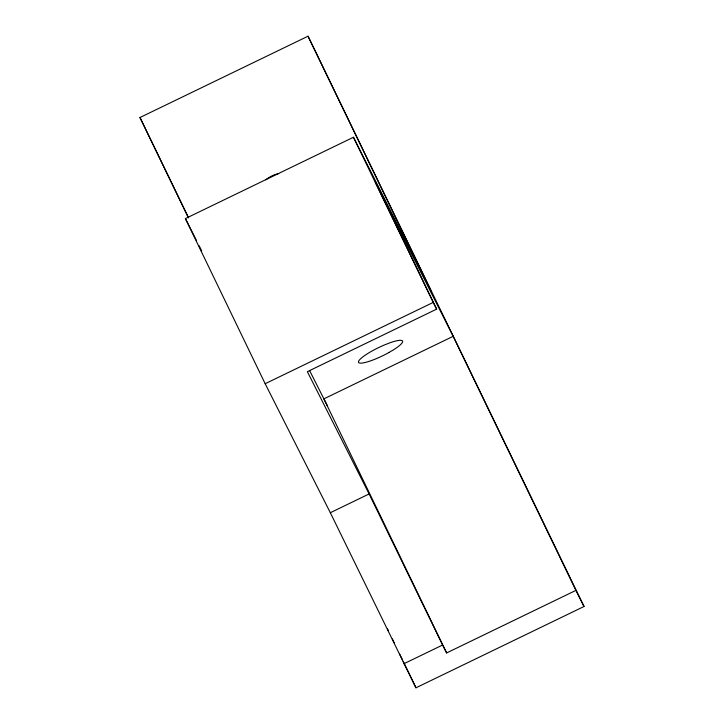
<?xml version="1.0" encoding="UTF-8"?>
<svg xmlns="http://www.w3.org/2000/svg" width="724" height="724" viewBox="0 0 724 724"><rect width="100%" height="100%" fill="white"/><g stroke="black" fill="none" stroke-linecap="round" stroke-linejoin="round"><path stroke-width="1.09" d="M188.077 217.11L139.967 117.514L308.035 36.2L584.033 606.486L415.965 687.8L330.325 512.719L265.165 383.72L185.398 218.576L353.466 137.252L430.762 290.279L308.035 36.2M265.165 383.72L433.242 302.406L436.644 309.13L307.356 371.683L369.113 493.949L442.617 645.012L446.618 652.939L575.906 590.395L584.033 606.486M575.906 590.395L453.179 336.316L323.89 398.861L446.618 652.939M330.325 512.719L369.113 493.949M403.829 663.781L442.617 645.012M453.179 336.316L375.276 182.095L436.644 309.13M309.637 370.643L327.447 405.902M139.967 117.514L188.638 217.924M185.398 218.576L196.584 240.721M199.127 245.753L201.67 250.785M353.466 137.252L433.242 302.406M387.44 628.749L388.426 630.785M392.354 638.93L394.327 643.003M399.729 654.206L402.191 659.293M403.178 661.329L415.965 687.8M265.753 179.805A31.594 31.041 -26.8 0 1 278.686 173.552M388.933 352.452L388.209 352.932A24.417 4.57 -25.8 0 1 358.543 362.371A24.417 4.57 -25.8 0 1 384.227 345.04L389.729 342.877A24.417 4.57 -25.8 0 1 393.304 349.954L388.933 352.452"/></g></svg>
